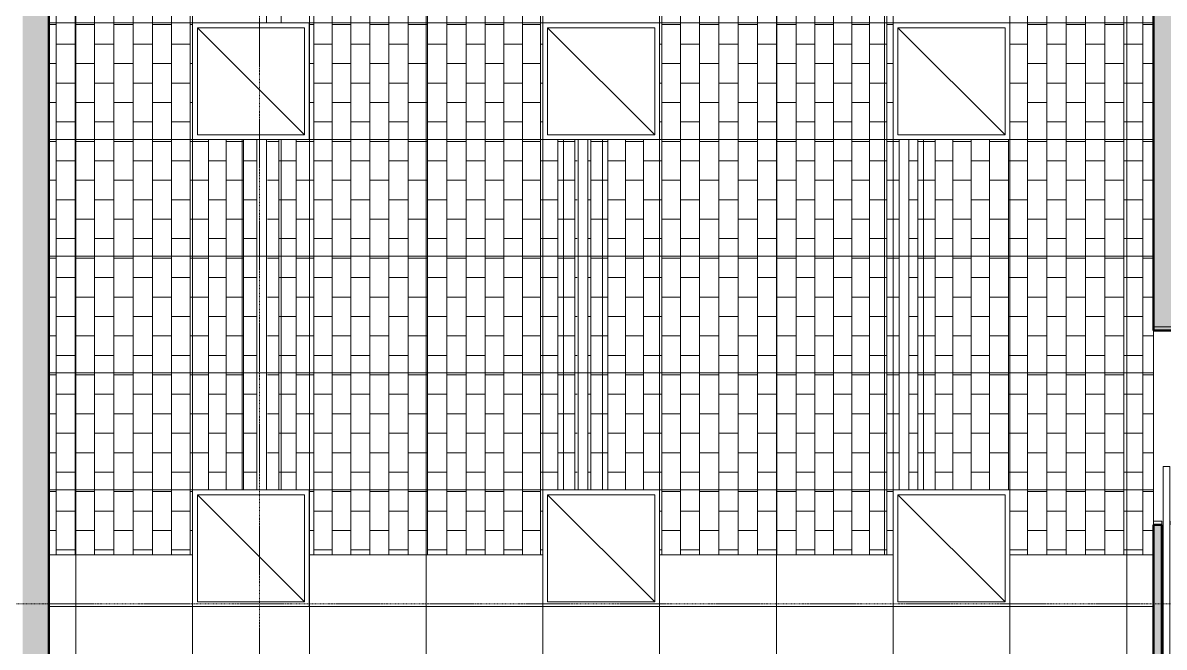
# Model space of a CAD drawing. Header units: inches. Extents: x -956 to 966, y -1111 to 895.
# Drawn here: x 317 to 551.6, y 265.6 to 394 of the extents above; entities that cross this region are included whole.
import ezdxf

# ---------------------------------------------------------------- set-up
doc = ezdxf.new("R2010")
doc.units = ezdxf.units.IN
doc.header["$MEASUREMENT"] = 0
doc.linetypes.add('Grid Line 1_4_', pattern=[0.4375, 0.25, -0.0625, 0.0625, -0.0625])
for name, color, linetype, lineweight in [('A-CLNG', 13, 'Continuous', 13), ('A-CLNG-PATT', 13, 'Continuous', 13), ('A-DOOR', 31, 'Continuous', 13), ('A-DOOR-FRAM', 31, 'Continuous', 20), ('A-WALL-PATT', 111, 'Continuous', 13), ('E-LITE-EQPM', 33, 'Continuous', 9), ('I-WALL', 2, 'Continuous', 13), ('S-GRID', 1, 'Continuous', 9)]:
    doc.layers.add(name, color=color, linetype=linetype, lineweight=lineweight)

# ---------------------------------------------------------------- blocks, each defined once
blk = doc.blocks.new('Single-Pocket - 40_ x 96_-4614891-7TH FLOOR TELECOM OVERHEAD ROUTING PLAN')
at = {"layer": 'A-DOOR', "color": 53, "lineweight": 20}
for p, q in [((-48, 0.69), (-48, -0.69)), ((-8, 0.69), (-48, 0.69)), ((-8, -0.69), (-8, 0.69)), ((-48, -0.69), (-8, -0.69))]:
    blk.add_line(p, q, dxfattribs=at)
at = {"layer": 'A-DOOR-FRAM', "color": 53}
for p, q in [((-20.04, 0.96), (-20.04, 2.69)), ((-20.04, 2.69), (-19.25, 2.69)), ((-19.25, 2.69), (-19.25, 0.96)), ((20, -2.69), (20, 2.69)), ((20, 2.69), (20.75, 2.69)), ((20.75, 2.69), (20.75, -2.69)), ((-19.25, 0.96), (-20.04, 0.96)), ((-20, -2.69), (-20, -0.96)), ((-20, -0.96), (-19.25, -0.96)), ((-19.25, -0.96), (-19.25, -2.69)), ((-19.25, -2.69), (-20, -2.69)), ((20.75, -2.69), (20, -2.69))]:
    blk.add_line(p, q, dxfattribs=at)
blk = doc.blocks.new('FP_1_61-7TH FLOOR TELECOM OVERHEAD ROUTING PLAN')
at = {"layer": 'A-CLNG-PATT', "color": 50}
for p, q in [((335.87, 284.63), (335.87, 532.01)), ((339.82, 284.63), (339.82, 532.01)), ((343.8, 284.63), (343.8, 532.01)), ((347.78, 284.63), (347.78, 532.01)), ((351.75, 284.63), (351.75, 532.01)), ((355.69, 284.63), (355.69, 532.01)), ((359.58, 284.63), (359.58, 532.01)), ((363.42, 284.63), (363.42, 532.01)), ((334.42, 393.61), (335.87, 393.61)), ((339.82, 393.61), (343.8, 393.61)), ((347.78, 393.61), (351.75, 393.61)), ((355.69, 393.61), (359.58, 393.61)), ((363.42, 393.61), (363.91, 393.61)), ((335.87, 389.61), (339.82, 389.61)), ((343.8, 389.61), (347.78, 389.61)), ((351.75, 389.61), (355.69, 389.61)), ((359.58, 389.61), (363.42, 389.61)), ((334.42, 385.61), (335.87, 385.61)), ((339.82, 385.61), (343.8, 385.61)), ((347.78, 385.61), (351.75, 385.61)), ((355.69, 385.61), (359.58, 385.61)), ((363.42, 385.61), (363.91, 385.61)), ((335.87, 381.61), (339.82, 381.61)), ((343.8, 381.61), (347.78, 381.61)), ((351.75, 381.61), (355.69, 381.61)), ((359.58, 381.61), (363.42, 381.61)), ((334.42, 377.61), (335.87, 377.61)), ((339.82, 377.61), (343.8, 377.61)), ((347.78, 377.61), (351.75, 377.61)), ((355.69, 377.61), (359.58, 377.61)), ((363.42, 377.61), (363.91, 377.61)), ((335.87, 373.61), (339.82, 373.61)), ((343.8, 373.61), (347.78, 373.61)), ((351.75, 373.61), (355.69, 373.61)), ((359.58, 373.61), (363.42, 373.61)), ((334.42, 369.61), (335.87, 369.61)), ((339.82, 369.61), (343.8, 369.61)), ((347.78, 369.61), (351.75, 369.61)), ((355.69, 369.61), (359.58, 369.61)), ((363.42, 369.61), (367.18, 369.61)), ((367.18, 297.98), (367.18, 369.98)), ((370.84, 297.98), (370.84, 369.98)), ((370.84, 369.61), (374.15, 369.61)), ((374.15, 369.61), (374.39, 369.61)), ((374.39, 297.98), (374.39, 369.98)), ((335.87, 365.61), (339.82, 365.61)), ((343.8, 365.61), (347.78, 365.61)), ((351.75, 365.61), (355.69, 365.61)), ((359.58, 365.61), (363.42, 365.61)), ((367.18, 365.61), (370.84, 365.61)), ((374.39, 365.61), (376.99, 365.61)), ((334.42, 361.61), (335.87, 361.61)), ((339.82, 361.61), (343.8, 361.61)), ((347.78, 361.61), (351.75, 361.61)), ((355.69, 361.61), (359.58, 361.61)), ((363.42, 361.61), (367.18, 361.61)), ((370.84, 361.61), (374.15, 361.61)), ((374.15, 361.61), (374.39, 361.61)), ((335.87, 357.61), (339.82, 357.61)), ((343.8, 357.61), (347.78, 357.61)), ((351.75, 357.61), (355.69, 357.61)), ((359.58, 357.61), (363.42, 357.61)), ((367.18, 357.61), (370.84, 357.61)), ((374.39, 357.61), (376.99, 357.61)), ((334.42, 353.61), (335.87, 353.61)), ((339.82, 353.61), (343.8, 353.61)), ((347.78, 353.61), (351.75, 353.61)), ((355.69, 353.61), (359.58, 353.61)), ((363.42, 353.61), (367.18, 353.61)), ((370.84, 353.61), (374.15, 353.61)), ((374.15, 353.61), (374.39, 353.61)), ((335.87, 349.61), (339.82, 349.61)), ((343.8, 349.61), (347.78, 349.61)), ((351.75, 349.61), (355.69, 349.61)), ((359.58, 349.61), (363.42, 349.61)), ((367.18, 349.61), (370.84, 349.61)), ((374.39, 349.61), (376.99, 349.61)), ((334.42, 345.61), (335.87, 345.61)), ((339.82, 345.61), (343.8, 345.61)), ((347.78, 345.61), (351.75, 345.61)), ((355.69, 345.61), (359.58, 345.61)), ((363.42, 345.61), (367.18, 345.61)), ((370.84, 345.61), (374.15, 345.61)), ((374.15, 345.61), (374.39, 345.61)), ((335.87, 341.61), (339.82, 341.61)), ((343.8, 341.61), (347.78, 341.61)), ((351.75, 341.61), (355.69, 341.61)), ((359.58, 341.61), (363.42, 341.61)), ((367.18, 341.61), (370.84, 341.61)), ((374.39, 341.61), (376.99, 341.61)), ((334.42, 337.61), (335.87, 337.61)), ((339.82, 337.61), (343.8, 337.61)), ((347.78, 337.61), (351.75, 337.61)), ((355.69, 337.61), (359.58, 337.61)), ((363.42, 337.61), (367.18, 337.61)), ((370.84, 337.61), (374.15, 337.61)), ((374.15, 337.61), (374.39, 337.61)), ((335.87, 333.61), (339.82, 333.61)), ((343.8, 333.61), (347.78, 333.61)), ((351.75, 333.61), (355.69, 333.61)), ((359.58, 333.61), (363.42, 333.61)), ((367.18, 333.61), (370.84, 333.61)), ((374.39, 333.61), (376.99, 333.61)), ((334.42, 329.61), (335.87, 329.61)), ((339.82, 329.61), (343.8, 329.61)), ((347.78, 329.61), (351.75, 329.61)), ((355.69, 329.61), (359.58, 329.61)), ((363.42, 329.61), (367.18, 329.61)), ((370.84, 329.61), (374.15, 329.61)), ((374.15, 329.61), (374.39, 329.61)), ((335.87, 325.61), (339.82, 325.61)), ((343.8, 325.61), (347.78, 325.61)), ((351.75, 325.61), (355.69, 325.61)), ((359.58, 325.61), (363.42, 325.61)), ((367.18, 325.61), (370.84, 325.61)), ((374.39, 325.61), (376.99, 325.61)), ((334.42, 321.61), (335.87, 321.61)), ((339.82, 321.61), (343.8, 321.61)), ((347.78, 321.61), (351.75, 321.61)), ((355.69, 321.61), (359.58, 321.61)), ((363.42, 321.61), (367.18, 321.61)), ((370.84, 321.61), (374.15, 321.61)), ((374.15, 321.61), (374.39, 321.61)), ((335.87, 317.61), (339.82, 317.61)), ((343.8, 317.61), (347.78, 317.61)), ((351.75, 317.61), (355.69, 317.61)), ((359.58, 317.61), (363.42, 317.61)), ((367.18, 317.61), (370.84, 317.61)), ((374.39, 317.61), (376.99, 317.61)), ((334.42, 313.61), (335.87, 313.61)), ((339.82, 313.61), (343.8, 313.61)), ((347.78, 313.61), (351.75, 313.61)), ((355.69, 313.61), (359.58, 313.61)), ((363.42, 313.61), (367.18, 313.61)), ((370.84, 313.61), (374.15, 313.61)), ((374.15, 313.61), (374.39, 313.61)), ((335.87, 309.61), (339.82, 309.61)), ((343.8, 309.61), (347.78, 309.61)), ((351.75, 309.61), (355.69, 309.61)), ((359.58, 309.61), (363.42, 309.61)), ((367.18, 309.61), (370.84, 309.61)), ((374.39, 309.61), (376.99, 309.61)), ((334.42, 305.61), (335.87, 305.61)), ((339.82, 305.61), (343.8, 305.61)), ((347.78, 305.61), (351.75, 305.61)), ((355.69, 305.61), (359.58, 305.61)), ((363.42, 305.61), (367.18, 305.61)), ((370.84, 305.61), (374.15, 305.61)), ((374.15, 305.61), (374.39, 305.61)), ((335.87, 301.61), (339.82, 301.61)), ((343.8, 301.61), (347.78, 301.61)), ((351.75, 301.61), (355.69, 301.61)), ((359.58, 301.61), (363.42, 301.61)), ((367.18, 301.61), (370.84, 301.61)), ((374.39, 301.61), (376.99, 301.61)), ((334.42, 297.61), (335.87, 297.61)), ((339.82, 297.61), (343.8, 297.61)), ((347.78, 297.61), (351.75, 297.61)), ((355.69, 297.61), (359.58, 297.61)), ((363.42, 297.61), (363.91, 297.61)), ((335.87, 293.61), (339.82, 293.61)), ((343.8, 293.61), (347.78, 293.61)), ((351.75, 293.61), (355.69, 293.61)), ((359.58, 293.61), (363.42, 293.61)), ((334.42, 289.61), (335.87, 289.61)), ((339.82, 289.61), (343.8, 289.61)), ((347.78, 289.61), (351.75, 289.61)), ((355.69, 289.61), (359.58, 289.61)), ((363.42, 289.61), (363.91, 289.61)), ((335.87, 285.61), (339.82, 285.61)), ((343.8, 285.61), (347.78, 285.61)), ((351.75, 285.61), (355.69, 285.61)), ((359.58, 285.61), (363.42, 285.61))]:
    blk.add_line(p, q, dxfattribs=at)
blk = doc.blocks.new('FP_1_62-7TH FLOOR TELECOM OVERHEAD ROUTING PLAN')
at = {"layer": 'A-CLNG-PATT', "color": 50}
for p, q in [((388.87, 284.63), (388.87, 532.01)), ((392.62, 284.63), (392.62, 532.01)), ((396.45, 284.63), (396.45, 532.01)), ((400.34, 284.63), (400.34, 532.01)), ((404.28, 284.63), (404.28, 532.01)), ((408.25, 284.63), (408.25, 532.01)), ((412.23, 284.63), (412.23, 532.01)), ((416.2, 284.63), (416.2, 532.01)), ((420.16, 284.63), (420.16, 532.01)), ((424.07, 284.63), (424.07, 532.01)), ((427.93, 284.63), (427.93, 532.01)), ((431.72, 284.63), (431.72, 532.01)), ((435.42, 284.63), (435.42, 532.01)), ((387.91, 393.61), (388.87, 393.61)), ((392.62, 393.61), (396.45, 393.61)), ((400.34, 393.61), (404.28, 393.61)), ((408.25, 393.61), (412.23, 393.61)), ((416.2, 393.61), (420.16, 393.61)), ((424.07, 393.61), (427.93, 393.61)), ((431.72, 393.61), (435.42, 393.61)), ((388.87, 389.61), (392.62, 389.61)), ((396.45, 389.61), (400.34, 389.61)), ((404.28, 389.61), (408.25, 389.61)), ((412.23, 389.61), (416.2, 389.61)), ((420.16, 389.61), (424.07, 389.61)), ((427.93, 389.61), (431.72, 389.61)), ((435.42, 389.61), (435.91, 389.61)), ((387.91, 385.61), (388.87, 385.61)), ((392.62, 385.61), (396.45, 385.61)), ((400.34, 385.61), (404.28, 385.61)), ((408.25, 385.61), (412.23, 385.61)), ((416.2, 385.61), (420.16, 385.61)), ((424.07, 385.61), (427.93, 385.61)), ((431.72, 385.61), (435.42, 385.61)), ((388.87, 381.61), (392.62, 381.61)), ((396.45, 381.61), (400.34, 381.61)), ((404.28, 381.61), (408.25, 381.61)), ((412.23, 381.61), (416.2, 381.61)), ((420.16, 381.61), (424.07, 381.61)), ((427.93, 381.61), (431.72, 381.61)), ((435.42, 381.61), (435.91, 381.61)), ((387.91, 377.61), (388.87, 377.61)), ((392.62, 377.61), (396.45, 377.61)), ((400.34, 377.61), (404.28, 377.61)), ((408.25, 377.61), (412.23, 377.61)), ((416.2, 377.61), (420.16, 377.61)), ((424.07, 377.61), (427.93, 377.61)), ((431.72, 377.61), (435.42, 377.61)), ((388.87, 373.61), (392.62, 373.61)), ((396.45, 373.61), (400.34, 373.61)), ((404.28, 373.61), (408.25, 373.61)), ((412.23, 373.61), (416.2, 373.61)), ((420.16, 373.61), (424.07, 373.61)), ((427.93, 373.61), (431.72, 373.61)), ((435.42, 373.61), (435.91, 373.61)), ((379.3, 369.61), (381.67, 369.61)), ((381.67, 297.98), (381.67, 369.98)), ((385.21, 297.98), (385.21, 369.98)), ((385.21, 369.61), (388.87, 369.61)), ((392.62, 369.61), (396.45, 369.61)), ((400.34, 369.61), (404.28, 369.61)), ((408.25, 369.61), (412.23, 369.61)), ((416.2, 369.61), (420.16, 369.61)), ((424.07, 369.61), (427.93, 369.61)), ((431.72, 369.61), (435.42, 369.61)), ((439.02, 297.98), (439.02, 369.98)), ((439.02, 369.61), (440.15, 369.61)), ((440.15, 369.61), (442.5, 369.61)), ((442.5, 297.98), (442.5, 369.98)), ((381.67, 365.61), (382.15, 365.61)), ((382.15, 365.61), (385.21, 365.61)), ((388.87, 365.61), (392.62, 365.61)), ((396.45, 365.61), (400.34, 365.61)), ((404.28, 365.61), (408.25, 365.61)), ((412.23, 365.61), (416.2, 365.61)), ((420.16, 365.61), (424.07, 365.61)), ((427.93, 365.61), (431.72, 365.61)), ((435.42, 365.61), (439.02, 365.61)), ((442.5, 365.61), (442.99, 365.61)), ((379.3, 361.61), (381.67, 361.61)), ((385.21, 361.61), (388.87, 361.61)), ((392.62, 361.61), (396.45, 361.61)), ((400.34, 361.61), (404.28, 361.61)), ((408.25, 361.61), (412.23, 361.61)), ((416.2, 361.61), (420.16, 361.61)), ((424.07, 361.61), (427.93, 361.61)), ((431.72, 361.61), (435.42, 361.61)), ((439.02, 361.61), (440.15, 361.61)), ((440.15, 361.61), (442.5, 361.61)), ((381.67, 357.61), (382.15, 357.61)), ((382.15, 357.61), (385.21, 357.61)), ((388.87, 357.61), (392.62, 357.61)), ((396.45, 357.61), (400.34, 357.61)), ((404.28, 357.61), (408.25, 357.61)), ((412.23, 357.61), (416.2, 357.61)), ((420.16, 357.61), (424.07, 357.61)), ((427.93, 357.61), (431.72, 357.61)), ((435.42, 357.61), (439.02, 357.61)), ((442.5, 357.61), (442.99, 357.61)), ((379.3, 353.61), (381.67, 353.61)), ((385.21, 353.61), (388.87, 353.61)), ((392.62, 353.61), (396.45, 353.61)), ((400.34, 353.61), (404.28, 353.61)), ((408.25, 353.61), (412.23, 353.61)), ((416.2, 353.61), (420.16, 353.61)), ((424.07, 353.61), (427.93, 353.61)), ((431.72, 353.61), (435.42, 353.61)), ((439.02, 353.61), (440.15, 353.61)), ((440.15, 353.61), (442.5, 353.61)), ((381.67, 349.61), (382.15, 349.61)), ((382.15, 349.61), (385.21, 349.61)), ((388.87, 349.61), (392.62, 349.61)), ((396.45, 349.61), (400.34, 349.61)), ((404.28, 349.61), (408.25, 349.61)), ((412.23, 349.61), (416.2, 349.61)), ((420.16, 349.61), (424.07, 349.61)), ((427.93, 349.61), (431.72, 349.61)), ((435.42, 349.61), (439.02, 349.61)), ((442.5, 349.61), (442.99, 349.61)), ((379.3, 345.61), (381.67, 345.61)), ((385.21, 345.61), (388.87, 345.61)), ((392.62, 345.61), (396.45, 345.61)), ((400.34, 345.61), (404.28, 345.61)), ((408.25, 345.61), (412.23, 345.61)), ((416.2, 345.61), (420.16, 345.61)), ((424.07, 345.61), (427.93, 345.61)), ((431.72, 345.61), (435.42, 345.61)), ((439.02, 345.61), (440.15, 345.61)), ((440.15, 345.61), (442.5, 345.61)), ((381.67, 341.61), (382.15, 341.61)), ((382.15, 341.61), (385.21, 341.61)), ((388.87, 341.61), (392.62, 341.61)), ((396.45, 341.61), (400.34, 341.61)), ((404.28, 341.61), (408.25, 341.61)), ((412.23, 341.61), (416.2, 341.61)), ((420.16, 341.61), (424.07, 341.61)), ((427.93, 341.61), (431.72, 341.61)), ((435.42, 341.61), (439.02, 341.61)), ((442.5, 341.61), (442.99, 341.61)), ((379.3, 337.61), (381.67, 337.61)), ((385.21, 337.61), (388.87, 337.61)), ((392.62, 337.61), (396.45, 337.61)), ((400.34, 337.61), (404.28, 337.61)), ((408.25, 337.61), (412.23, 337.61)), ((416.2, 337.61), (420.16, 337.61)), ((424.07, 337.61), (427.93, 337.61)), ((431.72, 337.61), (435.42, 337.61)), ((439.02, 337.61), (440.15, 337.61)), ((440.15, 337.61), (442.5, 337.61)), ((381.67, 333.61), (382.15, 333.61)), ((382.15, 333.61), (385.21, 333.61)), ((388.87, 333.61), (392.62, 333.61)), ((396.45, 333.61), (400.34, 333.61)), ((404.28, 333.61), (408.25, 333.61)), ((412.23, 333.61), (416.2, 333.61)), ((420.16, 333.61), (424.07, 333.61)), ((427.93, 333.61), (431.72, 333.61)), ((435.42, 333.61), (439.02, 333.61)), ((442.5, 333.61), (442.99, 333.61)), ((379.3, 329.61), (381.67, 329.61)), ((385.21, 329.61), (388.87, 329.61)), ((392.62, 329.61), (396.45, 329.61)), ((400.34, 329.61), (404.28, 329.61)), ((408.25, 329.61), (412.23, 329.61)), ((416.2, 329.61), (420.16, 329.61)), ((424.07, 329.61), (427.93, 329.61)), ((431.72, 329.61), (435.42, 329.61)), ((439.02, 329.61), (440.15, 329.61)), ((440.15, 329.61), (442.5, 329.61)), ((381.67, 325.61), (382.15, 325.61)), ((382.15, 325.61), (385.21, 325.61)), ((388.87, 325.61), (392.62, 325.61)), ((396.45, 325.61), (400.34, 325.61)), ((404.28, 325.61), (408.25, 325.61)), ((412.23, 325.61), (416.2, 325.61)), ((420.16, 325.61), (424.07, 325.61)), ((427.93, 325.61), (431.72, 325.61)), ((435.42, 325.61), (439.02, 325.61)), ((442.5, 325.61), (442.99, 325.61)), ((379.3, 321.61), (381.67, 321.61)), ((385.21, 321.61), (388.87, 321.61)), ((392.62, 321.61), (396.45, 321.61)), ((400.34, 321.61), (404.28, 321.61)), ((408.25, 321.61), (412.23, 321.61)), ((416.2, 321.61), (420.16, 321.61)), ((424.07, 321.61), (427.93, 321.61)), ((431.72, 321.61), (435.42, 321.61)), ((439.02, 321.61), (440.15, 321.61)), ((440.15, 321.61), (442.5, 321.61)), ((381.67, 317.61), (382.15, 317.61)), ((382.15, 317.61), (385.21, 317.61)), ((388.87, 317.61), (392.62, 317.61)), ((396.45, 317.61), (400.34, 317.61)), ((404.28, 317.61), (408.25, 317.61)), ((412.23, 317.61), (416.2, 317.61)), ((420.16, 317.61), (424.07, 317.61)), ((427.93, 317.61), (431.72, 317.61)), ((435.42, 317.61), (439.02, 317.61)), ((442.5, 317.61), (442.99, 317.61)), ((379.3, 313.61), (381.67, 313.61)), ((385.21, 313.61), (388.87, 313.61)), ((392.62, 313.61), (396.45, 313.61)), ((400.34, 313.61), (404.28, 313.61)), ((408.25, 313.61), (412.23, 313.61)), ((416.2, 313.61), (420.16, 313.61)), ((424.07, 313.61), (427.93, 313.61)), ((431.72, 313.61), (435.42, 313.61)), ((439.02, 313.61), (440.15, 313.61)), ((440.15, 313.61), (442.5, 313.61)), ((381.67, 309.61), (382.15, 309.61)), ((382.15, 309.61), (385.21, 309.61)), ((388.87, 309.61), (392.62, 309.61)), ((396.45, 309.61), (400.34, 309.61)), ((404.28, 309.61), (408.25, 309.61)), ((412.23, 309.61), (416.2, 309.61)), ((420.16, 309.61), (424.07, 309.61)), ((427.93, 309.61), (431.72, 309.61)), ((435.42, 309.61), (439.02, 309.61)), ((442.5, 309.61), (442.99, 309.61)), ((379.3, 305.61), (381.67, 305.61)), ((385.21, 305.61), (388.87, 305.61)), ((392.62, 305.61), (396.45, 305.61)), ((400.34, 305.61), (404.28, 305.61)), ((408.25, 305.61), (412.23, 305.61)), ((416.2, 305.61), (420.16, 305.61)), ((424.07, 305.61), (427.93, 305.61)), ((431.72, 305.61), (435.42, 305.61)), ((439.02, 305.61), (440.15, 305.61)), ((440.15, 305.61), (442.5, 305.61)), ((381.67, 301.61), (382.15, 301.61)), ((382.15, 301.61), (385.21, 301.61)), ((388.87, 301.61), (392.62, 301.61)), ((396.45, 301.61), (400.34, 301.61)), ((404.28, 301.61), (408.25, 301.61)), ((412.23, 301.61), (416.2, 301.61)), ((420.16, 301.61), (424.07, 301.61)), ((427.93, 301.61), (431.72, 301.61)), ((435.42, 301.61), (439.02, 301.61)), ((442.5, 301.61), (442.99, 301.61)), ((387.91, 297.61), (388.87, 297.61)), ((392.62, 297.61), (396.45, 297.61)), ((400.34, 297.61), (404.28, 297.61)), ((408.25, 297.61), (412.23, 297.61)), ((416.2, 297.61), (420.16, 297.61)), ((424.07, 297.61), (427.93, 297.61)), ((431.72, 297.61), (435.42, 297.61)), ((388.87, 293.61), (392.62, 293.61)), ((396.45, 293.61), (400.34, 293.61)), ((404.28, 293.61), (408.25, 293.61)), ((412.23, 293.61), (416.2, 293.61)), ((420.16, 293.61), (424.07, 293.61)), ((427.93, 293.61), (431.72, 293.61)), ((435.42, 293.61), (435.91, 293.61)), ((387.91, 289.61), (388.87, 289.61)), ((392.62, 289.61), (396.45, 289.61)), ((400.34, 289.61), (404.28, 289.61)), ((408.25, 289.61), (412.23, 289.61)), ((416.2, 289.61), (420.16, 289.61)), ((424.07, 289.61), (427.93, 289.61)), ((431.72, 289.61), (435.42, 289.61)), ((388.87, 285.61), (392.62, 285.61)), ((396.45, 285.61), (400.34, 285.61)), ((404.28, 285.61), (408.25, 285.61)), ((412.23, 285.61), (416.2, 285.61)), ((420.16, 285.61), (424.07, 285.61)), ((427.93, 285.61), (431.72, 285.61)), ((435.42, 285.61), (435.91, 285.61))]:
    blk.add_line(p, q, dxfattribs=at)
blk = doc.blocks.new('FP_1_63-7TH FLOOR TELECOM OVERHEAD ROUTING PLAN')
at = {"layer": 'A-CLNG-PATT', "color": 50}
for p, q in [((460.37, 284.63), (460.37, 532.01)), ((464.23, 284.63), (464.23, 532.01)), ((468.15, 284.63), (468.15, 532.01)), ((472.1, 284.63), (472.1, 532.01)), ((476.07, 284.63), (476.07, 532.01)), ((480.05, 284.63), (480.05, 532.01)), ((484.02, 284.63), (484.02, 532.01)), ((487.96, 284.63), (487.96, 532.01)), ((491.85, 284.63), (491.85, 532.01)), ((495.68, 284.63), (495.68, 532.01)), ((499.43, 284.63), (499.43, 532.01)), ((503.09, 284.63), (503.09, 532.01)), ((506.64, 284.63), (506.64, 532.01)), ((460.37, 393.61), (464.23, 393.61)), ((468.15, 393.61), (472.1, 393.61)), ((476.07, 393.61), (480.05, 393.61)), ((484.02, 393.61), (487.96, 393.61)), ((491.85, 393.61), (495.68, 393.61)), ((499.43, 393.61), (503.09, 393.61)), ((506.64, 393.61), (507.91, 393.61)), ((459.91, 389.61), (460.37, 389.61)), ((464.23, 389.61), (468.15, 389.61)), ((472.1, 389.61), (476.07, 389.61)), ((480.05, 389.61), (484.02, 389.61)), ((487.96, 389.61), (491.85, 389.61)), ((495.68, 389.61), (499.43, 389.61)), ((503.09, 389.61), (506.15, 389.61)), ((506.15, 389.61), (506.64, 389.61)), ((460.37, 385.61), (464.23, 385.61)), ((468.15, 385.61), (472.1, 385.61)), ((476.07, 385.61), (480.05, 385.61)), ((484.02, 385.61), (487.96, 385.61)), ((491.85, 385.61), (495.68, 385.61)), ((499.43, 385.61), (503.09, 385.61)), ((506.64, 385.61), (507.91, 385.61)), ((459.91, 381.61), (460.37, 381.61)), ((464.23, 381.61), (468.15, 381.61)), ((472.1, 381.61), (476.07, 381.61)), ((480.05, 381.61), (484.02, 381.61)), ((487.96, 381.61), (491.85, 381.61)), ((495.68, 381.61), (499.43, 381.61)), ((503.09, 381.61), (506.15, 381.61)), ((506.15, 381.61), (506.64, 381.61)), ((460.37, 377.61), (464.23, 377.61)), ((468.15, 377.61), (472.1, 377.61)), ((476.07, 377.61), (480.05, 377.61)), ((484.02, 377.61), (487.96, 377.61)), ((491.85, 377.61), (495.68, 377.61)), ((499.43, 377.61), (503.09, 377.61)), ((506.64, 377.61), (507.91, 377.61)), ((459.91, 373.61), (460.37, 373.61)), ((464.23, 373.61), (468.15, 373.61)), ((472.1, 373.61), (476.07, 373.61)), ((480.05, 373.61), (484.02, 373.61)), ((487.96, 373.61), (491.85, 373.61)), ((495.68, 373.61), (499.43, 373.61)), ((503.09, 373.61), (506.15, 373.61)), ((506.15, 373.61), (506.64, 373.61)), ((445.8, 297.98), (445.8, 369.98)), ((445.8, 369.61), (448.15, 369.61)), ((448.15, 369.61), (449.28, 369.61)), ((449.28, 297.98), (449.28, 369.98)), ((452.88, 297.98), (452.88, 369.98)), ((452.88, 369.61), (456.58, 369.61)), ((456.58, 297.98), (456.58, 369.98)), ((460.37, 369.61), (464.23, 369.61)), ((468.15, 369.61), (472.1, 369.61)), ((476.07, 369.61), (480.05, 369.61)), ((484.02, 369.61), (487.96, 369.61)), ((491.85, 369.61), (495.68, 369.61)), ((499.43, 369.61), (503.09, 369.61)), ((506.64, 369.61), (508.99, 369.61)), ((445.3, 365.61), (445.8, 365.61)), ((449.28, 365.61), (452.88, 365.61)), ((456.58, 365.61), (460.37, 365.61)), ((464.23, 365.61), (468.15, 365.61)), ((472.1, 365.61), (476.07, 365.61)), ((480.05, 365.61), (484.02, 365.61)), ((487.96, 365.61), (491.85, 365.61)), ((495.68, 365.61), (499.43, 365.61)), ((503.09, 365.61), (506.15, 365.61)), ((506.15, 365.61), (506.64, 365.61)), ((445.8, 361.61), (448.15, 361.61)), ((448.15, 361.61), (449.28, 361.61)), ((452.88, 361.61), (456.58, 361.61)), ((460.37, 361.61), (464.23, 361.61)), ((468.15, 361.61), (472.1, 361.61)), ((476.07, 361.61), (480.05, 361.61)), ((484.02, 361.61), (487.96, 361.61)), ((491.85, 361.61), (495.68, 361.61)), ((499.43, 361.61), (503.09, 361.61)), ((506.64, 361.61), (508.99, 361.61)), ((445.3, 357.61), (445.8, 357.61)), ((449.28, 357.61), (452.88, 357.61)), ((456.58, 357.61), (460.37, 357.61)), ((464.23, 357.61), (468.15, 357.61)), ((472.1, 357.61), (476.07, 357.61)), ((480.05, 357.61), (484.02, 357.61)), ((487.96, 357.61), (491.85, 357.61)), ((495.68, 357.61), (499.43, 357.61)), ((503.09, 357.61), (506.15, 357.61)), ((506.15, 357.61), (506.64, 357.61)), ((445.8, 353.61), (448.15, 353.61)), ((448.15, 353.61), (449.28, 353.61)), ((452.88, 353.61), (456.58, 353.61)), ((460.37, 353.61), (464.23, 353.61)), ((468.15, 353.61), (472.1, 353.61)), ((476.07, 353.61), (480.05, 353.61)), ((484.02, 353.61), (487.96, 353.61)), ((491.85, 353.61), (495.68, 353.61)), ((499.43, 353.61), (503.09, 353.61)), ((506.64, 353.61), (508.99, 353.61)), ((445.3, 349.61), (445.8, 349.61)), ((449.28, 349.61), (452.88, 349.61)), ((456.58, 349.61), (460.37, 349.61)), ((464.23, 349.61), (468.15, 349.61)), ((472.1, 349.61), (476.07, 349.61)), ((480.05, 349.61), (484.02, 349.61)), ((487.96, 349.61), (491.85, 349.61)), ((495.68, 349.61), (499.43, 349.61)), ((503.09, 349.61), (506.15, 349.61)), ((506.15, 349.61), (506.64, 349.61)), ((445.8, 345.61), (448.15, 345.61)), ((448.15, 345.61), (449.28, 345.61)), ((452.88, 345.61), (456.58, 345.61)), ((460.37, 345.61), (464.23, 345.61)), ((468.15, 345.61), (472.1, 345.61)), ((476.07, 345.61), (480.05, 345.61)), ((484.02, 345.61), (487.96, 345.61)), ((491.85, 345.61), (495.68, 345.61)), ((499.43, 345.61), (503.09, 345.61)), ((506.64, 345.61), (508.99, 345.61)), ((445.3, 341.61), (445.8, 341.61)), ((449.28, 341.61), (452.88, 341.61)), ((456.58, 341.61), (460.37, 341.61)), ((464.23, 341.61), (468.15, 341.61)), ((472.1, 341.61), (476.07, 341.61)), ((480.05, 341.61), (484.02, 341.61)), ((487.96, 341.61), (491.85, 341.61)), ((495.68, 341.61), (499.43, 341.61)), ((503.09, 341.61), (506.15, 341.61)), ((506.15, 341.61), (506.64, 341.61)), ((445.8, 337.61), (448.15, 337.61)), ((448.15, 337.61), (449.28, 337.61)), ((452.88, 337.61), (456.58, 337.61)), ((460.37, 337.61), (464.23, 337.61)), ((468.15, 337.61), (472.1, 337.61)), ((476.07, 337.61), (480.05, 337.61)), ((484.02, 337.61), (487.96, 337.61)), ((491.85, 337.61), (495.68, 337.61)), ((499.43, 337.61), (503.09, 337.61)), ((506.64, 337.61), (508.99, 337.61)), ((445.3, 333.61), (445.8, 333.61)), ((449.28, 333.61), (452.88, 333.61)), ((456.58, 333.61), (460.37, 333.61)), ((464.23, 333.61), (468.15, 333.61)), ((472.1, 333.61), (476.07, 333.61)), ((480.05, 333.61), (484.02, 333.61)), ((487.96, 333.61), (491.85, 333.61)), ((495.68, 333.61), (499.43, 333.61)), ((503.09, 333.61), (506.15, 333.61)), ((506.15, 333.61), (506.64, 333.61)), ((445.8, 329.61), (448.15, 329.61)), ((448.15, 329.61), (449.28, 329.61)), ((452.88, 329.61), (456.58, 329.61)), ((460.37, 329.61), (464.23, 329.61)), ((468.15, 329.61), (472.1, 329.61)), ((476.07, 329.61), (480.05, 329.61)), ((484.02, 329.61), (487.96, 329.61)), ((491.85, 329.61), (495.68, 329.61)), ((499.43, 329.61), (503.09, 329.61)), ((506.64, 329.61), (508.99, 329.61)), ((445.3, 325.61), (445.8, 325.61)), ((449.28, 325.61), (452.88, 325.61)), ((456.58, 325.61), (460.37, 325.61)), ((464.23, 325.61), (468.15, 325.61)), ((472.1, 325.61), (476.07, 325.61)), ((480.05, 325.61), (484.02, 325.61)), ((487.96, 325.61), (491.85, 325.61)), ((495.68, 325.61), (499.43, 325.61)), ((503.09, 325.61), (506.15, 325.61)), ((506.15, 325.61), (506.64, 325.61)), ((445.8, 321.61), (448.15, 321.61)), ((448.15, 321.61), (449.28, 321.61)), ((452.88, 321.61), (456.58, 321.61)), ((460.37, 321.61), (464.23, 321.61)), ((468.15, 321.61), (472.1, 321.61)), ((476.07, 321.61), (480.05, 321.61)), ((484.02, 321.61), (487.96, 321.61)), ((491.85, 321.61), (495.68, 321.61)), ((499.43, 321.61), (503.09, 321.61)), ((506.64, 321.61), (508.99, 321.61)), ((445.3, 317.61), (445.8, 317.61)), ((449.28, 317.61), (452.88, 317.61)), ((456.58, 317.61), (460.37, 317.61)), ((464.23, 317.61), (468.15, 317.61)), ((472.1, 317.61), (476.07, 317.61)), ((480.05, 317.61), (484.02, 317.61)), ((487.96, 317.61), (491.85, 317.61)), ((495.68, 317.61), (499.43, 317.61)), ((503.09, 317.61), (506.15, 317.61)), ((506.15, 317.61), (506.64, 317.61)), ((445.8, 313.61), (448.15, 313.61)), ((448.15, 313.61), (449.28, 313.61)), ((452.88, 313.61), (456.58, 313.61)), ((460.37, 313.61), (464.23, 313.61)), ((468.15, 313.61), (472.1, 313.61)), ((476.07, 313.61), (480.05, 313.61)), ((484.02, 313.61), (487.96, 313.61)), ((491.85, 313.61), (495.68, 313.61)), ((499.43, 313.61), (503.09, 313.61)), ((506.64, 313.61), (508.99, 313.61)), ((445.3, 309.61), (445.8, 309.61)), ((449.28, 309.61), (452.88, 309.61)), ((456.58, 309.61), (460.37, 309.61)), ((464.23, 309.61), (468.15, 309.61)), ((472.1, 309.61), (476.07, 309.61)), ((480.05, 309.61), (484.02, 309.61)), ((487.96, 309.61), (491.85, 309.61)), ((495.68, 309.61), (499.43, 309.61)), ((503.09, 309.61), (506.15, 309.61)), ((506.15, 309.61), (506.64, 309.61)), ((445.8, 305.61), (448.15, 305.61)), ((448.15, 305.61), (449.28, 305.61)), ((452.88, 305.61), (456.58, 305.61)), ((460.37, 305.61), (464.23, 305.61)), ((468.15, 305.61), (472.1, 305.61)), ((476.07, 305.61), (480.05, 305.61)), ((484.02, 305.61), (487.96, 305.61)), ((491.85, 305.61), (495.68, 305.61)), ((499.43, 305.61), (503.09, 305.61)), ((506.64, 305.61), (508.99, 305.61)), ((445.3, 301.61), (445.8, 301.61)), ((449.28, 301.61), (452.88, 301.61)), ((456.58, 301.61), (460.37, 301.61)), ((464.23, 301.61), (468.15, 301.61)), ((472.1, 301.61), (476.07, 301.61)), ((480.05, 301.61), (484.02, 301.61)), ((487.96, 301.61), (491.85, 301.61)), ((495.68, 301.61), (499.43, 301.61)), ((503.09, 301.61), (506.15, 301.61)), ((506.15, 301.61), (506.64, 301.61)), ((460.37, 297.61), (464.23, 297.61)), ((468.15, 297.61), (472.1, 297.61)), ((476.07, 297.61), (480.05, 297.61)), ((484.02, 297.61), (487.96, 297.61)), ((491.85, 297.61), (495.68, 297.61)), ((499.43, 297.61), (503.09, 297.61)), ((506.64, 297.61), (507.91, 297.61)), ((459.91, 293.61), (460.37, 293.61)), ((464.23, 293.61), (468.15, 293.61)), ((472.1, 293.61), (476.07, 293.61)), ((480.05, 293.61), (484.02, 293.61)), ((487.96, 293.61), (491.85, 293.61)), ((495.68, 293.61), (499.43, 293.61)), ((503.09, 293.61), (506.15, 293.61)), ((506.15, 293.61), (506.64, 293.61)), ((460.37, 289.61), (464.23, 289.61)), ((468.15, 289.61), (472.1, 289.61)), ((476.07, 289.61), (480.05, 289.61)), ((484.02, 289.61), (487.96, 289.61)), ((491.85, 289.61), (495.68, 289.61)), ((499.43, 289.61), (503.09, 289.61)), ((506.64, 289.61), (507.91, 289.61)), ((459.91, 285.61), (460.37, 285.61)), ((464.23, 285.61), (468.15, 285.61)), ((472.1, 285.61), (476.07, 285.61)), ((480.05, 285.61), (484.02, 285.61)), ((487.96, 285.61), (491.85, 285.61)), ((495.68, 285.61), (499.43, 285.61)), ((503.09, 285.61), (506.15, 285.61)), ((506.15, 285.61), (506.64, 285.61))]:
    blk.add_line(p, q, dxfattribs=at)
blk = doc.blocks.new('FP_1_64-7TH FLOOR TELECOM OVERHEAD ROUTING PLAN')
at = {"layer": 'A-CLNG-PATT', "color": 50}
for p, q in [((535.55, 284.63), (535.55, 532.01)), ((539.52, 284.63), (539.52, 532.01)), ((543.49, 284.63), (543.49, 532.01)), ((547.47, 284.63), (547.47, 532.01)), ((551.43, 284.63), (551.43, 532.01)), ((555.35, 284.63), (555.35, 532.01)), ((559.23, 284.63), (559.23, 532.01)), ((535.55, 393.61), (539.52, 393.61)), ((543.49, 393.61), (547.47, 393.61)), ((551.43, 393.61), (555.35, 393.61)), ((559.23, 393.61), (561.41, 393.61)), ((531.91, 389.61), (535.55, 389.61)), ((539.52, 389.61), (543.49, 389.61)), ((547.47, 389.61), (551.43, 389.61)), ((555.35, 389.61), (559.23, 389.61)), ((535.55, 385.61), (539.52, 385.61)), ((543.49, 385.61), (547.47, 385.61)), ((551.43, 385.61), (555.35, 385.61)), ((559.23, 385.61), (561.41, 385.61)), ((531.91, 381.61), (535.55, 381.61)), ((539.52, 381.61), (543.49, 381.61)), ((547.47, 381.61), (551.43, 381.61)), ((555.35, 381.61), (559.23, 381.61)), ((535.55, 377.61), (539.52, 377.61)), ((543.49, 377.61), (547.47, 377.61)), ((551.43, 377.61), (555.35, 377.61)), ((559.23, 377.61), (561.41, 377.61)), ((531.91, 373.61), (535.55, 373.61)), ((539.52, 373.61), (543.49, 373.61)), ((547.47, 373.61), (551.43, 373.61)), ((555.35, 373.61), (559.23, 373.61)), ((513.02, 297.98), (513.02, 369.98)), ((513.02, 369.61), (514.15, 369.61)), ((514.15, 369.61), (516.55, 369.61)), ((516.55, 297.98), (516.55, 369.98)), ((520.19, 297.98), (520.19, 369.98)), ((520.19, 369.61), (523.92, 369.61)), ((523.92, 297.98), (523.92, 369.98)), ((527.74, 297.98), (527.74, 369.98)), ((527.74, 369.61), (531.62, 369.61)), ((531.62, 297.98), (531.62, 369.98)), ((535.55, 369.61), (539.52, 369.61)), ((543.49, 369.61), (547.47, 369.61)), ((551.43, 369.61), (555.35, 369.61)), ((559.23, 369.61), (561.41, 369.61)), ((511.3, 365.61), (513.02, 365.61)), ((516.55, 365.61), (520.19, 365.61)), ((523.92, 365.61), (527.74, 365.61)), ((531.62, 365.61), (535.55, 365.61)), ((539.52, 365.61), (543.49, 365.61)), ((547.47, 365.61), (551.43, 365.61)), ((555.35, 365.61), (559.23, 365.61)), ((513.02, 361.61), (514.15, 361.61)), ((514.15, 361.61), (516.55, 361.61)), ((520.19, 361.61), (523.92, 361.61)), ((527.74, 361.61), (531.62, 361.61)), ((535.55, 361.61), (539.52, 361.61)), ((543.49, 361.61), (547.47, 361.61)), ((551.43, 361.61), (555.35, 361.61)), ((559.23, 361.61), (561.41, 361.61)), ((511.3, 357.61), (513.02, 357.61)), ((516.55, 357.61), (520.19, 357.61)), ((523.92, 357.61), (527.74, 357.61)), ((531.62, 357.61), (535.55, 357.61)), ((539.52, 357.61), (543.49, 357.61)), ((547.47, 357.61), (551.43, 357.61)), ((555.35, 357.61), (559.23, 357.61)), ((513.02, 353.61), (514.15, 353.61)), ((514.15, 353.61), (516.55, 353.61)), ((520.19, 353.61), (523.92, 353.61)), ((527.74, 353.61), (531.62, 353.61)), ((535.55, 353.61), (539.52, 353.61)), ((543.49, 353.61), (547.47, 353.61)), ((551.43, 353.61), (555.35, 353.61)), ((559.23, 353.61), (561.41, 353.61)), ((511.3, 349.61), (513.02, 349.61)), ((516.55, 349.61), (520.19, 349.61)), ((523.92, 349.61), (527.74, 349.61)), ((531.62, 349.61), (535.55, 349.61)), ((539.52, 349.61), (543.49, 349.61)), ((547.47, 349.61), (551.43, 349.61)), ((555.35, 349.61), (559.23, 349.61)), ((513.02, 345.61), (514.15, 345.61)), ((514.15, 345.61), (516.55, 345.61)), ((520.19, 345.61), (523.92, 345.61)), ((527.74, 345.61), (531.62, 345.61)), ((535.55, 345.61), (539.52, 345.61)), ((543.49, 345.61), (547.47, 345.61)), ((551.43, 345.61), (555.35, 345.61)), ((559.23, 345.61), (561.41, 345.61)), ((511.3, 341.61), (513.02, 341.61)), ((516.55, 341.61), (520.19, 341.61)), ((523.92, 341.61), (527.74, 341.61)), ((531.62, 341.61), (535.55, 341.61)), ((539.52, 341.61), (543.49, 341.61)), ((547.47, 341.61), (551.43, 341.61)), ((555.35, 341.61), (559.23, 341.61)), ((513.02, 337.61), (514.15, 337.61)), ((514.15, 337.61), (516.55, 337.61)), ((520.19, 337.61), (523.92, 337.61)), ((527.74, 337.61), (531.62, 337.61)), ((535.55, 337.61), (539.52, 337.61)), ((543.49, 337.61), (547.47, 337.61)), ((551.43, 337.61), (555.35, 337.61)), ((559.23, 337.61), (561.41, 337.61)), ((511.3, 333.61), (513.02, 333.61)), ((516.55, 333.61), (520.19, 333.61)), ((523.92, 333.61), (527.74, 333.61)), ((531.62, 333.61), (535.55, 333.61)), ((539.52, 333.61), (543.49, 333.61)), ((547.47, 333.61), (551.43, 333.61)), ((555.35, 333.61), (559.23, 333.61)), ((513.02, 329.61), (514.15, 329.61)), ((514.15, 329.61), (516.55, 329.61)), ((520.19, 329.61), (523.92, 329.61)), ((527.74, 329.61), (531.62, 329.61)), ((535.55, 329.61), (539.52, 329.61)), ((543.49, 329.61), (547.47, 329.61)), ((551.43, 329.61), (555.35, 329.61)), ((559.23, 329.61), (561.41, 329.61)), ((511.3, 325.61), (513.02, 325.61)), ((516.55, 325.61), (520.19, 325.61)), ((523.92, 325.61), (527.74, 325.61)), ((531.62, 325.61), (535.55, 325.61)), ((539.52, 325.61), (543.49, 325.61)), ((547.47, 325.61), (551.43, 325.61)), ((555.35, 325.61), (559.23, 325.61)), ((513.02, 321.61), (514.15, 321.61)), ((514.15, 321.61), (516.55, 321.61)), ((520.19, 321.61), (523.92, 321.61)), ((527.74, 321.61), (531.62, 321.61)), ((535.55, 321.61), (539.52, 321.61)), ((543.49, 321.61), (547.47, 321.61)), ((551.43, 321.61), (555.35, 321.61)), ((559.23, 321.61), (561.41, 321.61)), ((511.3, 317.61), (513.02, 317.61)), ((516.55, 317.61), (520.19, 317.61)), ((523.92, 317.61), (527.74, 317.61)), ((531.62, 317.61), (535.55, 317.61)), ((539.52, 317.61), (543.49, 317.61)), ((547.47, 317.61), (551.43, 317.61)), ((555.35, 317.61), (559.23, 317.61)), ((513.02, 313.61), (514.15, 313.61)), ((514.15, 313.61), (516.55, 313.61)), ((520.19, 313.61), (523.92, 313.61)), ((527.74, 313.61), (531.62, 313.61)), ((535.55, 313.61), (539.52, 313.61)), ((543.49, 313.61), (547.47, 313.61)), ((551.43, 313.61), (555.35, 313.61)), ((559.23, 313.61), (561.41, 313.61)), ((511.3, 309.61), (513.02, 309.61)), ((516.55, 309.61), (520.19, 309.61)), ((523.92, 309.61), (527.74, 309.61)), ((531.62, 309.61), (535.55, 309.61)), ((539.52, 309.61), (543.49, 309.61)), ((547.47, 309.61), (551.43, 309.61)), ((555.35, 309.61), (559.23, 309.61)), ((513.02, 305.61), (514.15, 305.61)), ((514.15, 305.61), (516.55, 305.61)), ((520.19, 305.61), (523.92, 305.61)), ((527.74, 305.61), (531.62, 305.61)), ((535.55, 305.61), (539.52, 305.61)), ((543.49, 305.61), (547.47, 305.61)), ((551.43, 305.61), (555.35, 305.61)), ((559.23, 305.61), (561.41, 305.61)), ((511.3, 301.61), (513.02, 301.61)), ((516.55, 301.61), (520.19, 301.61)), ((523.92, 301.61), (527.74, 301.61)), ((531.62, 301.61), (535.55, 301.61)), ((539.52, 301.61), (543.49, 301.61)), ((547.47, 301.61), (551.43, 301.61)), ((555.35, 301.61), (559.23, 301.61)), ((535.55, 297.61), (539.52, 297.61)), ((543.49, 297.61), (547.47, 297.61)), ((551.43, 297.61), (555.35, 297.61)), ((559.23, 297.61), (561.41, 297.61)), ((531.91, 293.61), (535.55, 293.61)), ((539.52, 293.61), (543.49, 293.61)), ((547.47, 293.61), (551.43, 293.61)), ((555.35, 293.61), (559.23, 293.61)), ((535.55, 289.61), (539.52, 289.61)), ((543.49, 289.61), (547.47, 289.61)), ((551.43, 289.61), (555.35, 289.61)), ((559.23, 289.61), (561.41, 289.61)), ((531.91, 285.61), (535.55, 285.61)), ((539.52, 285.61), (543.49, 285.61)), ((547.47, 285.61), (551.43, 285.61)), ((555.35, 285.61), (559.23, 285.61))]:
    blk.add_line(p, q, dxfattribs=at)
blk = doc.blocks.new('7th Floor Vault3 - 7th Floor Vault-3165199-7TH FLOOR TELECOM OVERHEAD ROUTING PLAN')
at = {"layer": 'A-CLNG', "color": 10, "lineweight": 9}
for p, q in [((506.15, 532.01), (506.15, 284.63)), ((506.15, 532.01), (506.15, 284.63)), ((379.15, 465.98), (379.15, 393.98)), ((382.15, 465.98), (382.15, 393.98)), ((382.15, 465.98), (382.15, 393.98)), ((374.15, 369.98), (374.15, 297.98)), ((374.15, 369.98), (374.15, 297.98)), ((377.15, 369.98), (377.15, 297.98)), ((379.15, 369.98), (379.15, 297.98)), ((382.15, 369.98), (382.15, 297.98)), ((382.15, 369.98), (382.15, 297.98)), ((440.15, 369.98), (440.15, 297.98)), ((440.15, 369.98), (440.15, 297.98)), ((443.15, 369.98), (443.15, 297.98)), ((445.15, 369.98), (445.15, 297.98)), ((448.15, 369.98), (448.15, 297.98)), ((448.15, 369.98), (448.15, 297.98)), ((509.15, 369.98), (509.15, 297.98)), ((511.15, 369.98), (511.15, 297.98)), ((514.15, 369.98), (514.15, 297.98)), ((514.15, 369.98), (514.15, 297.98)), ((363.92, 284.63), (334.41, 284.63)), ((334.42, 284.63), (363.91, 284.63)), ((387.91, 284.63), (435.91, 284.63)), ((435.94, 284.63), (387.91, 284.63)), ((459.91, 284.63), (506.15, 284.63)), ((506.17, 284.63), (459.91, 284.63)), ((506.15, 284.63), (507.91, 284.63)), ((506.15, 284.63), (507.91, 284.63)), ((507.91, 284.63), (506.15, 284.63)), ((507.94, 284.63), (506.17, 284.63)), ((531.91, 284.63), (561.41, 284.63)), ((561.41, 284.63), (531.91, 284.63))]:
    blk.add_line(p, q, dxfattribs=at)
for name in ['FP_1_61-7TH FLOOR TELECOM OVERHEAD ROUTING PLAN', 'FP_1_62-7TH FLOOR TELECOM OVERHEAD ROUTING PLAN', 'FP_1_63-7TH FLOOR TELECOM OVERHEAD ROUTING PLAN', 'FP_1_64-7TH FLOOR TELECOM OVERHEAD ROUTING PLAN']:
    blk.add_blockref(name, (0, 0), dxfattribs=at)
blk = doc.blocks.new('Troffer Light - Prismatic - 2_x2__4 Lamp_ - 120V-4726274-7TH FLOOR TELECOM OVERHEAD ROUTING PLAN')
at = {"layer": 'E-LITE-EQPM', "color": 10}
for p, q in [((-12.74, -14.34), (-12.74, 9.66)), ((-12.74, 9.66), (11.26, 9.66)), ((11.26, 9.66), (11.26, -14.34)), ((11.26, -14.34), (-12.74, -14.34))]:
    blk.add_line(p, q, dxfattribs=at)
at = {"layer": 'E-LITE-EQPM', "color": 9}
for p, q in [((-12.74, -14.34), (-12.74, 9.66)), ((-12.74, 9.66), (11.26, 9.66)), ((11.26, 9.66), (11.26, -14.34)), ((10.26, 8.66), (-11.74, 8.66)), ((-11.74, 8.66), (-11.74, -13.34)), ((-11.74, 8.66), (10.26, -13.34)), ((-11.74, -13.34), (-11.74, 8.66)), ((-11.74, 8.66), (10.26, 8.66)), ((10.26, -13.34), (10.26, 8.66)), ((10.26, 8.66), (10.26, -13.34)), ((-11.74, -13.34), (10.26, -13.34)), ((10.26, -13.34), (-11.74, -13.34)), ((11.26, -14.34), (-12.74, -14.34))]:
    blk.add_line(p, q, dxfattribs=at)

msp = doc.modelspace()

# ---------------------------------------------------------------- hatches: boundary and pattern name
at = {"layer": 'A-CLNG-PATT'}
h = msp.add_hatch(dxfattribs=at)
h.set_pattern_fill('FP1_16', color=253, style=0, pattern_type=2)
h.set_pattern_definition([(90, (-272.086, -254.018), (24, -1e-15), []), (0, (-272.086, -254.018), (0, -24), [])])
h.paths.add_polyline_path([(322.42, 232.76), (549.41, 232.76), (549.41, 532.01), (322.42, 532.01), (322.42, 252.48)], flags=0)
h.paths.add_polyline_path([(447.91, 273.98), (423.91, 273.98), (423.91, 297.98), (447.91, 297.98), (447.91, 292.09)], flags=0)
h.paths.add_polyline_path([(375.91, 273.98), (351.91, 273.98), (351.91, 297.98), (375.91, 297.98)], flags=0)
h.paths.add_polyline_path([(519.91, 273.98), (495.91, 273.98), (495.91, 297.98), (519.91, 297.98)], flags=0)
h.paths.add_polyline_path([(359.06, 369.98), (351.91, 369.98), (351.91, 393.98), (375.91, 393.98), (375.91, 369.98)], flags=0)
h.paths.add_polyline_path([(447.91, 369.98), (423.91, 369.98), (423.91, 393.98), (447.91, 393.98), (447.91, 371.3)], flags=0)
h.paths.add_polyline_path([(519.91, 369.98), (495.91, 369.98), (495.91, 393.98), (519.91, 393.98), (519.91, 391.1)], flags=0)
h.paths.add_polyline_path([(375.91, 465.98), (351.91, 465.98), (351.91, 489.98), (375.91, 489.98), (375.91, 470.31)], flags=0)
h.paths.add_polyline_path([(447.91, 465.98), (423.91, 465.98), (423.91, 489.98), (447.91, 489.98), (447.91, 470.31)], flags=0)
h.paths.add_polyline_path([(507.56, 465.98), (495.91, 465.98), (495.91, 489.98), (519.91, 489.98), (519.91, 465.98)], flags=0)
at = {"layer": 'A-WALL-PATT'}
msp.add_hatch(color=253, dxfattribs=at).paths.add_polyline_path([(322.42, 42.01), (322.42, 532.01), (317.04, 532.01), (317.04, 42.01)], flags=0)
h = msp.add_hatch(color=253, dxfattribs=at)
h.paths.add_polyline_path([(554.78, 47.38), (554.78, 290.76), (553.06, 290.76), (553.06, 249.76), (551.13, 249.76), (551.13, 290.76), (549.41, 290.76), (549.41, 47.38), (552.11, 47.38)], flags=0)
h.paths.add_polyline_path([(554.78, 330.76), (554.78, 532.01), (549.41, 532.01), (549.41, 330.76)], flags=0)

# ---------------------------------------------------------------- linework, layer by layer
at = {"layer": 'A-CLNG', "color": 50}
for p, q in [((322.42, 532.01), (322.42, 232.76)), ((549.41, 252.48), (549.41, 532.01)), ((351.91, 369.98), (351.91, 393.98)), ((351.91, 393.98), (375.91, 393.98)), ((375.91, 393.98), (375.91, 369.98)), ((423.91, 369.98), (423.91, 393.98)), ((447.91, 393.98), (447.91, 369.98)), ((495.91, 369.98), (495.91, 393.98)), ((519.91, 393.98), (519.91, 369.98)), ((375.91, 369.98), (351.91, 369.98)), ((447.91, 369.98), (423.91, 369.98)), ((519.91, 369.98), (495.91, 369.98)), ((351.91, 273.98), (351.91, 297.98)), ((351.91, 297.98), (375.91, 297.98)), ((375.91, 297.98), (375.91, 273.98)), ((423.91, 273.98), (423.91, 297.98)), ((423.91, 297.98), (447.91, 297.98)), ((447.91, 297.98), (447.91, 273.98)), ((495.91, 273.98), (495.91, 297.98)), ((495.91, 297.98), (519.91, 297.98)), ((519.91, 297.98), (519.91, 273.98)), ((375.91, 273.98), (351.91, 273.98)), ((447.91, 273.98), (423.91, 273.98)), ((519.91, 273.98), (495.91, 273.98))]:
    msp.add_line(p, q, dxfattribs=at)
at = {"layer": 'A-CLNG', "color": 253}
for p, q in [((375.91, 393.98), (351.91, 393.98)), ((351.91, 393.98), (351.91, 369.98)), ((375.91, 369.98), (375.91, 393.98)), ((423.91, 393.98), (423.91, 369.98)), ((447.91, 369.98), (447.91, 393.98)), ((495.91, 393.98), (495.91, 369.98)), ((519.91, 369.98), (519.91, 393.98)), ((351.91, 369.98), (375.91, 369.98)), ((423.91, 369.98), (447.91, 369.98)), ((495.91, 369.98), (519.91, 369.98)), ((375.91, 297.98), (351.91, 297.98)), ((351.91, 297.98), (351.91, 273.98)), ((375.91, 273.98), (375.91, 297.98)), ((447.91, 297.98), (423.91, 297.98)), ((423.91, 297.98), (423.91, 273.98)), ((447.91, 273.98), (447.91, 297.98)), ((519.91, 297.98), (495.91, 297.98)), ((495.91, 297.98), (495.91, 273.98)), ((519.91, 273.98), (519.91, 297.98)), ((351.91, 273.98), (375.91, 273.98)), ((423.91, 273.98), (447.91, 273.98)), ((495.91, 273.98), (519.91, 273.98))]:
    msp.add_line(p, q, dxfattribs=at)
at = {"layer": 'I-WALL', "color": 133, "lineweight": 50}
for p, q in [((322.42, 532.01), (322.42, 232.76)), ((549.41, 330.76), (549.41, 532.01)), ((554.78, 330.76), (549.41, 330.76)), ((549.41, 232.76), (549.41, 290.76)), ((549.41, 290.76), (551.13, 290.76)), ((551.13, 290.76), (551.13, 249.76))]:
    msp.add_line(p, q, dxfattribs=at)
at = {"layer": 'I-WALL', "color": 253}
msp.add_line((549.41, 330.76), (549.41, 290.76), dxfattribs=at)
at = {"layer": 'S-GRID', "linetype": 'Grid Line 1_4_'}
for p, q in [((365.68, -285.52), (365.68, 870.85)), ((965.79, 274.51), (-931.82, 274.51))]:
    msp.add_line(p, q, dxfattribs=at)

# ---------------------------------------------------------------- block references
at = {"layer": 'A-CLNG', "color": 10, "lineweight": 9}
msp.add_blockref('7th Floor Vault3 - 7th Floor Vault-3165199-7TH FLOOR TELECOM OVERHEAD ROUTING PLAN', (-12, 0), dxfattribs=at)
at = {"layer": 'A-DOOR', "color": 253, "rotation": 89.99999999999993}
msp.add_blockref('Single-Pocket - 40_ x 96_-4614891-7TH FLOOR TELECOM OVERHEAD ROUTING PLAN', (552.1, 310.76), dxfattribs=at)
at = {"layer": 'E-LITE-EQPM', "color": 9}
for p in [(364.65, 384.32), (436.65, 384.32), (508.65, 384.32), (364.65, 288.32), (436.65, 288.32), (508.65, 288.32)]:
    msp.add_blockref('Troffer Light - Prismatic - 2_x2__4 Lamp_ - 120V-4726274-7TH FLOOR TELECOM OVERHEAD ROUTING PLAN', p, dxfattribs=at)

doc.saveas('drawing.dxf')
